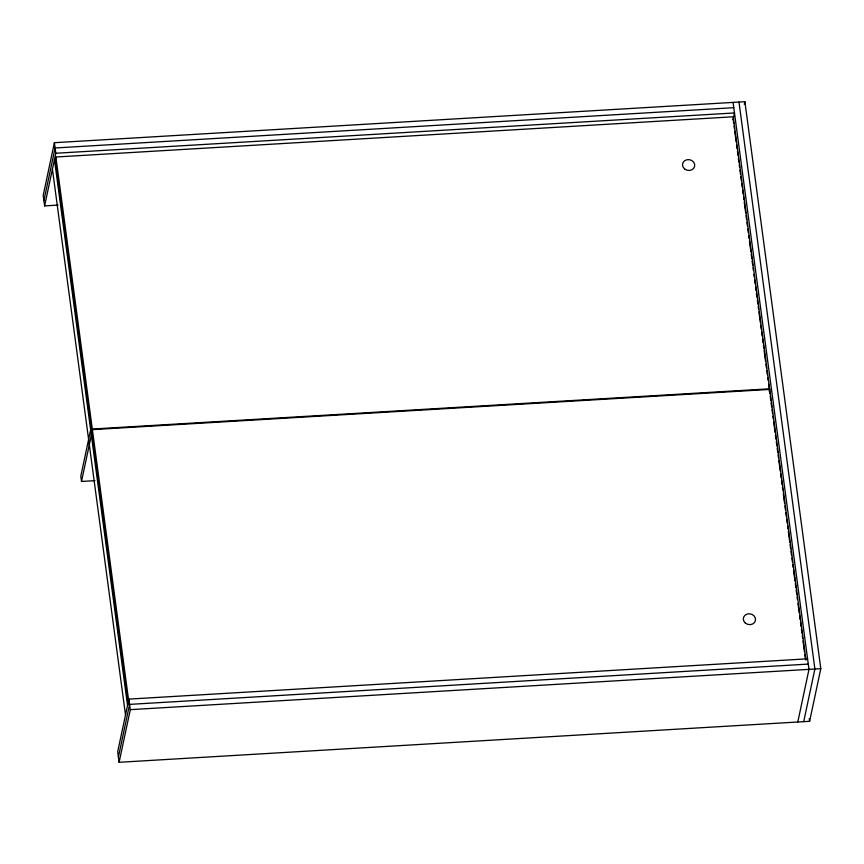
<?xml version="1.0" encoding="UTF-8"?>
<svg xmlns="http://www.w3.org/2000/svg" width="864" height="864" viewBox="0 0 864 864"><rect width="100%" height="100%" fill="white"/><g stroke="black" fill="none" stroke-linecap="round" stroke-linejoin="round"><path stroke-width="1.3" d="M807.57 658.811L128.887 699.106L117.698 751.745L119.113 762.296L809.611 721.3L820.8 668.66L744.887 101.704L54.389 142.7L43.2 195.34L44.615 205.891L58.082 205.092M43.902 200.61L55.091 147.982L733.784 107.687M44.615 205.891L55.804 153.252L54.389 142.7M55.879 157.01L55.285 159.797L91.703 431.816L92.297 429.03L55.879 157.01L733.212 116.791L769.63 388.811L92.297 429.03M90.655 429.84L80.806 476.183L81.508 481.453L94.975 480.654M805.961 660.107L769.716 389.416L92.383 429.635L91.789 432.421L128.207 704.441M81.508 481.453L91.357 435.121M118.4 757.015L129.589 704.387L808.272 664.092M119.113 762.296L130.302 709.657L128.887 699.106M733.082 119.545L734.486 112.957L55.804 153.252M744.336 104.339L744.887 101.704M769.316 391.273L769.716 389.416M797.796 722.002L808.985 669.362L733.072 102.406M803.704 721.645L814.892 669.017L738.979 102.06M130.302 709.657L820.8 668.66M733.147 119.264L733.687 123.271M734.044 125.95L734.4 128.628M734.756 131.306L736.193 142.009M736.549 144.677L737.089 148.694M737.446 151.373L737.986 155.38M738.342 158.058L738.882 162.076M739.238 164.754L739.595 167.422M739.951 170.1L740.491 174.118M740.848 176.785L741.388 180.803M741.744 183.481L742.284 187.488M742.64 190.166L743.18 194.184M743.537 196.862L743.893 199.53M744.25 202.208L745.686 212.911M746.042 215.59L746.582 219.596M746.939 222.275L747.479 226.292M747.835 228.971L748.375 232.978M748.732 235.656L749.088 238.334M749.444 241.002L750.881 251.705M751.237 254.383L751.777 258.401M752.134 261.079L752.674 265.086M753.03 267.764L753.386 270.443M753.926 274.45L754.283 277.128M754.639 279.806L755.179 283.824M755.536 286.492L756.076 290.509M756.432 293.188L756.972 297.194M757.328 299.873L757.868 303.89M758.225 306.558L758.581 309.236M758.938 311.915L760.374 322.618M760.73 325.296L761.27 329.303M761.627 331.981L762.167 335.999M762.523 338.666L763.063 342.684M763.42 345.362L763.776 348.041M764.132 350.708L765.569 361.411M765.925 364.09L766.465 368.107M766.822 370.775L767.362 374.792M767.718 377.471L768.074 380.149M768.614 384.156L769.867 393.52M770.224 396.198L770.764 400.216M771.12 402.883L771.66 406.901M772.016 409.579L772.556 413.597M772.913 416.264L773.269 418.943M773.626 421.621L775.062 432.324M775.418 435.002L775.958 439.009M776.315 441.688L776.855 445.705M777.211 448.373L777.751 452.39M778.108 455.069L778.464 457.736M778.82 460.415L780.257 471.118M780.613 473.796L781.153 477.814M781.51 480.481L782.05 484.499M782.406 487.177L782.762 489.845M783.302 493.862L784.555 503.226M784.912 505.904L785.452 509.922M785.808 512.59L786.348 516.607M786.704 519.286L787.244 523.292M787.601 525.971L787.957 528.649M788.314 531.328L789.75 542.03M790.106 544.698L790.646 548.716M791.003 551.394L791.543 555.401M791.899 558.079L792.439 562.097M792.796 564.775L793.152 567.443M793.508 570.121L794.945 580.824M795.301 583.502L795.841 587.509M796.198 590.188L796.738 594.205M797.094 596.884L797.45 599.551M797.99 603.569L799.243 612.932M799.6 615.611L800.14 619.618M800.496 622.296L801.036 626.314M801.392 628.992L801.932 632.999M802.289 635.677L802.645 638.356M803.002 641.023L804.438 651.726M804.794 654.404L805.334 658.422M809.255 718.621L809.611 721.3M92.383 429.635L128.801 701.654M54.464 159.559L127.548 705.402M52.423 169.128L125.507 714.971M684.59 168.944A6.156 5.411 12 0 0 694.634 166.374A6.156 5.411 12 0 0 686.642 159.797A6.156 5.411 12 0 0 684.59 168.944M745.394 623.117A6.156 5.411 12 0 0 755.438 620.536A6.156 5.411 12 0 0 747.446 613.969A6.156 5.411 12 0 0 745.394 623.117"/></g></svg>
